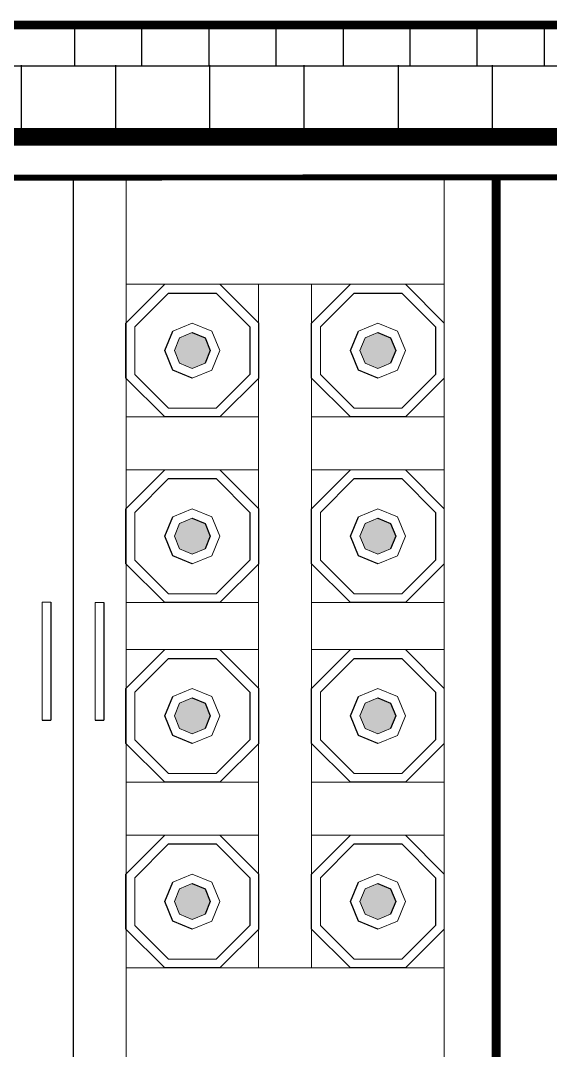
# Model space of a CAD drawing. Header units: inches. Extents: x 279 to 11006, y 233 to 7807.
# Drawn here: x 2845.6 to 2890.6, y 443.9 to 531.2 of the extents above; entities that cross this region are included whole.
import ezdxf

# ---------------------------------------------------------------- set-up
doc = ezdxf.new("R2010")
doc.units = ezdxf.units.IN
doc.header["$MEASUREMENT"] = 0
doc.layers.add('DOORS', color=7, linetype='Continuous', lineweight=30)
doc.layers.add('NORTH_ELEVATION', color=7, linetype='Continuous')
doc.layers.add('SOUTH_ELEVATION', color=7, linetype='Continuous')

msp = doc.modelspace()

# ---------------------------------------------------------------- hatches: boundary and pattern name
at = {"layer": 'DOORS', "linetype": 'Continuous', "lineweight": 9, "ltscale": 40}
for points in [[(2861.267, 502.168), (2861.713, 503.246), (2861.267, 504.324), (2860.189, 504.771), (2859.111, 504.324), (2858.664, 503.246), (2859.111, 502.168), (2860.189, 501.721)], [(2877.017, 502.168), (2877.463, 503.246), (2877.017, 504.324), (2875.939, 504.771), (2874.861, 504.324), (2874.414, 503.246), (2874.861, 502.168), (2875.939, 501.721)], [(2861.267, 486.418), (2861.713, 487.496), (2861.267, 488.574), (2860.189, 489.021), (2859.111, 488.574), (2858.664, 487.496), (2859.111, 486.418), (2860.189, 485.971)], [(2877.017, 486.418), (2877.463, 487.496), (2877.017, 488.574), (2875.939, 489.021), (2874.861, 488.574), (2874.414, 487.496), (2874.861, 486.418), (2875.939, 485.971)], [(2861.267, 471.168), (2861.713, 472.246), (2861.267, 473.324), (2860.189, 473.771), (2859.111, 473.324), (2858.664, 472.246), (2859.111, 471.168), (2860.189, 470.721)], [(2877.017, 471.168), (2877.463, 472.246), (2877.017, 473.324), (2875.939, 473.771), (2874.861, 473.324), (2874.414, 472.246), (2874.861, 471.168), (2875.939, 470.721)], [(2861.267, 455.418), (2861.713, 456.496), (2861.267, 457.574), (2860.189, 458.021), (2859.111, 457.574), (2858.664, 456.496), (2859.111, 455.418), (2860.189, 454.971)], [(2877.017, 455.418), (2877.463, 456.496), (2877.017, 457.574), (2875.939, 458.021), (2874.861, 457.574), (2874.414, 456.496), (2874.861, 455.418), (2875.939, 454.971)]]:
    msp.add_hatch(color=12, dxfattribs=at).paths.add_polyline_path(points)

# ---------------------------------------------------------------- linework, layer by layer
for p, q in [((2814.064, 517.871, 0.954), (2850.064, 517.871, 0.954)), ((2886.064, 517.871, 0.954), (2850.064, 517.871, 0.954)), ((2886.064, 437.871, 0.954), (2886.064, 517.871, 0.954))]:
    msp.add_line(p, q, dxfattribs=at)
at = {"layer": 'DOORS', "linetype": 'Continuous', "lineweight": 30, "ltscale": 40}
msp.add_line((2850.064, 517.871, 0.954), (2850.064, 437.871, 0.954), dxfattribs=at)
msp.add_line((2850.064, 517.871, 0.954), (2850.064, 437.871, 0.954), dxfattribs=at)
at = {"layer": 'DOORS', "color": 250, "linetype": 'Continuous', "lineweight": 9, "ltscale": 40}
for p, q in [((2854.564, 517.871, 0.954), (2854.564, 437.871, 0.954)), ((2881.564, 437.871, 0.954), (2881.564, 517.871, 0.954)), ((2881.564, 508.871, 0.954), (2854.564, 508.871, 0.954)), ((2865.814, 508.871, 0.954), (2865.814, 450.871, 0.954)), ((2870.314, 508.871, 0.954), (2870.314, 450.871, 0.954)), ((2865.814, 497.621, 0.954), (2854.564, 497.621, 0.954)), ((2865.814, 497.621, 0.954), (2854.564, 497.621, 0.954)), ((2881.564, 497.621, 0.954), (2870.314, 497.621, 0.954)), ((2865.814, 493.121, 0.954), (2854.564, 493.121, 0.954)), ((2881.564, 493.121, 0.954), (2870.314, 493.121, 0.954)), ((2865.814, 481.871, 0.954), (2854.564, 481.871, 0.954)), ((2865.814, 481.871, 0.954), (2854.564, 481.871, 0.954)), ((2881.564, 481.871, 0.954), (2870.314, 481.871, 0.954)), ((2881.564, 481.871, 0.954), (2870.314, 481.871, 0.954)), ((2865.814, 477.871, 0.954), (2854.564, 477.871, 0.954)), ((2881.564, 477.871, 0.954), (2870.314, 477.871, 0.954)), ((2865.814, 466.621, 0.954), (2854.564, 466.621, 0.954)), ((2865.814, 466.621, 0.954), (2854.564, 466.621, 0.954)), ((2881.564, 466.621, 0.954), (2870.314, 466.621, 0.954)), ((2881.564, 466.621, 0.954), (2870.314, 466.621, 0.954)), ((2865.814, 462.121, 0.954), (2854.564, 462.121, 0.954)), ((2881.564, 462.121, 0.954), (2870.314, 462.121, 0.954)), ((2854.564, 450.871, 0.954), (2881.564, 450.871, 0.954)), ((2865.814, 450.871, 0.954), (2854.564, 450.871, 0.954)), ((2881.564, 450.871, 0.954), (2870.314, 450.871, 0.954))]:
    msp.add_line(p, q, dxfattribs=at)
at = {"layer": 'DOORS', "color": 0, "linetype": 'Continuous', "lineweight": 9, "ltscale": 40}
for p, q in [((2854.554, 505.58, 0.954), (2857.855, 508.88, 0.954)), ((2854.554, 505.58, 0.954), (2857.855, 508.88, 0.954)), ((2857.855, 508.88, 0.954), (2862.523, 508.88, 0.954)), ((2857.855, 508.88, 0.954), (2862.523, 508.88, 0.954)), ((2862.523, 508.88, 0.954), (2865.823, 505.58, 0.954)), ((2862.523, 508.88, 0.954), (2865.823, 505.58, 0.954)), ((2870.304, 505.58, 0.954), (2873.605, 508.88, 0.954)), ((2873.605, 508.88, 0.954), (2878.273, 508.88, 0.954)), ((2878.273, 508.88, 0.954), (2881.573, 505.58, 0.954)), ((2855.304, 505.269, 0.954), (2858.166, 508.13, 0.954)), ((2855.304, 505.269, 0.954), (2858.166, 508.13, 0.954)), ((2858.166, 508.13, 0.954), (2862.212, 508.13, 0.954)), ((2862.212, 508.13, 0.954), (2865.073, 505.269, 0.954)), ((2871.054, 505.269, 0.954), (2873.916, 508.13, 0.954)), ((2854.554, 500.912, 0.954), (2854.554, 505.58, 0.954)), ((2855.304, 501.223, 0.954), (2855.304, 505.269, 0.954)), ((2855.304, 501.223, 0.954), (2855.304, 505.269, 0.954)), ((2858.537, 504.898, 0.954), (2860.189, 505.582, 0.954)), ((2858.537, 504.898, 0.954), (2860.189, 505.582, 0.954)), ((2858.537, 504.898, 0.954), (2860.189, 505.582, 0.954)), ((2860.189, 505.582, 0.954), (2861.841, 504.898, 0.954)), ((2860.189, 505.582, 0.954), (2861.841, 504.898, 0.954)), ((2860.189, 505.582, 0.954), (2861.841, 504.898, 0.954)), ((2865.073, 505.269, 0.954), (2865.073, 501.223, 0.954)), ((2865.823, 505.58, 0.954), (2865.823, 500.912, 0.954)), ((2865.823, 505.58, 0.954), (2865.823, 500.912, 0.954)), ((2871.054, 501.223, 0.954), (2871.054, 505.269, 0.954)), ((2874.287, 504.898, 0.954), (2875.939, 505.582, 0.954)), ((2875.939, 505.582, 0.954), (2877.591, 504.898, 0.954)), ((2881.573, 505.58, 0.954), (2881.573, 500.912, 0.954)), ((2857.852, 503.246, 0.954), (2858.537, 504.898, 0.954)), ((2858.664, 503.246, 0.954), (2859.111, 504.324, 0.954)), ((2858.664, 503.246, 0.954), (2859.111, 504.324, 0.954)), ((2858.664, 503.246, 0.954), (2859.111, 504.324, 0.954)), ((2859.111, 504.324, 0.954), (2860.189, 504.771, 0.954)), ((2859.111, 504.324, 0.954), (2860.189, 504.771, 0.954)), ((2859.111, 504.324, 0.954), (2860.189, 504.771, 0.954)), ((2860.189, 504.771, 0.954), (2861.267, 504.324, 0.954)), ((2861.267, 504.324, 0.954), (2861.713, 503.246, 0.954)), ((2861.841, 504.898, 0.954), (2862.525, 503.246, 0.954)), ((2861.841, 504.898, 0.954), (2862.525, 503.246, 0.954)), ((2861.841, 504.898, 0.954), (2862.525, 503.246, 0.954)), ((2874.414, 503.246, 0.954), (2874.861, 504.324, 0.954)), ((2874.861, 504.324, 0.954), (2875.939, 504.771, 0.954)), ((2877.591, 504.898, 0.954), (2878.275, 503.246, 0.954)), ((2858.537, 501.594, 0.954), (2857.852, 503.246, 0.954)), ((2859.111, 502.168, 0.954), (2858.664, 503.246, 0.954)), ((2859.111, 502.168, 0.954), (2858.664, 503.246, 0.954)), ((2859.111, 502.168, 0.954), (2858.664, 503.246, 0.954)), ((2861.713, 503.246, 0.954), (2861.267, 502.168, 0.954)), ((2862.525, 503.246, 0.954), (2861.841, 501.594, 0.954)), ((2862.525, 503.246, 0.954), (2861.841, 501.594, 0.954)), ((2862.525, 503.246, 0.954), (2861.841, 501.594, 0.954)), ((2874.861, 502.168, 0.954), (2874.414, 503.246, 0.954)), ((2878.275, 503.246, 0.954), (2877.591, 501.594, 0.954)), ((2860.189, 500.91, 0.954), (2858.537, 501.594, 0.954)), ((2860.189, 501.721, 0.954), (2859.111, 502.168, 0.954)), ((2860.189, 501.721, 0.954), (2859.111, 502.168, 0.954)), ((2860.189, 501.721, 0.954), (2859.111, 502.168, 0.954)), ((2861.267, 502.168, 0.954), (2860.189, 501.721, 0.954)), ((2861.267, 502.168, 0.954), (2860.189, 501.721, 0.954)), ((2861.267, 502.168, 0.954), (2860.189, 501.721, 0.954)), ((2861.841, 501.594, 0.954), (2860.189, 500.91, 0.954)), ((2861.841, 501.594, 0.954), (2860.189, 500.91, 0.954)), ((2861.841, 501.594, 0.954), (2860.189, 500.91, 0.954)), ((2875.939, 501.721, 0.954), (2874.861, 502.168, 0.954)), ((2877.017, 502.168, 0.954), (2875.939, 501.721, 0.954)), ((2877.591, 501.594, 0.954), (2875.939, 500.91, 0.954)), ((2857.855, 497.612, 0.954), (2854.554, 500.912, 0.954)), ((2858.166, 498.362, 0.954), (2855.304, 501.223, 0.954)), ((2858.166, 498.362, 0.954), (2855.304, 501.223, 0.954)), ((2865.073, 501.223, 0.954), (2862.212, 498.362, 0.954)), ((2865.073, 501.223, 0.954), (2862.212, 498.362, 0.954)), ((2865.823, 500.912, 0.954), (2862.523, 497.612, 0.954)), ((2865.823, 500.912, 0.954), (2862.523, 497.612, 0.954)), ((2873.916, 498.362, 0.954), (2871.054, 501.223, 0.954)), ((2880.823, 501.223, 0.954), (2877.962, 498.362, 0.954)), ((2881.573, 500.912, 0.954), (2878.273, 497.612, 0.954)), ((2862.212, 498.362, 0.954), (2858.166, 498.362, 0.954)), ((2862.212, 498.362, 0.954), (2858.166, 498.362, 0.954)), ((2877.962, 498.362, 0.954), (2873.916, 498.362, 0.954)), ((2862.523, 497.612, 0.954), (2857.855, 497.612, 0.954)), ((2854.554, 489.83, 0.954), (2857.855, 493.13, 0.954)), ((2854.554, 489.83, 0.954), (2857.855, 493.13, 0.954)), ((2857.855, 493.13, 0.954), (2862.523, 493.13, 0.954)), ((2857.855, 493.13, 0.954), (2862.523, 493.13, 0.954)), ((2862.523, 493.13, 0.954), (2865.823, 489.83, 0.954)), ((2862.523, 493.13, 0.954), (2865.823, 489.83, 0.954)), ((2870.304, 489.83, 0.954), (2873.605, 493.13, 0.954)), ((2870.304, 489.83, 0.954), (2873.605, 493.13, 0.954)), ((2873.605, 493.13, 0.954), (2878.273, 493.13, 0.954)), ((2873.605, 493.13, 0.954), (2878.273, 493.13, 0.954)), ((2878.273, 493.13, 0.954), (2881.573, 489.83, 0.954)), ((2878.273, 493.13, 0.954), (2881.573, 489.83, 0.954)), ((2855.304, 489.519, 0.954), (2858.166, 492.38, 0.954)), ((2855.304, 489.519, 0.954), (2858.166, 492.38, 0.954)), ((2858.166, 492.38, 0.954), (2862.212, 492.38, 0.954)), ((2862.212, 492.38, 0.954), (2865.073, 489.519, 0.954)), ((2871.054, 489.519, 0.954), (2873.916, 492.38, 0.954)), ((2871.054, 489.519, 0.954), (2873.916, 492.38, 0.954)), ((2873.916, 492.38, 0.954), (2877.962, 492.38, 0.954)), ((2877.962, 492.38, 0.954), (2880.823, 489.519, 0.954)), ((2854.554, 485.162, 0.954), (2854.554, 489.83, 0.954)), ((2855.304, 485.473, 0.954), (2855.304, 489.519, 0.954)), ((2855.304, 485.473, 0.954), (2855.304, 489.519, 0.954)), ((2858.537, 489.148, 0.954), (2860.189, 489.832, 0.954)), ((2858.537, 489.148, 0.954), (2860.189, 489.832, 0.954)), ((2858.537, 489.148, 0.954), (2860.189, 489.832, 0.954)), ((2860.189, 489.832, 0.954), (2861.841, 489.148, 0.954)), ((2860.189, 489.832, 0.954), (2861.841, 489.148, 0.954)), ((2860.189, 489.832, 0.954), (2861.841, 489.148, 0.954)), ((2865.073, 489.519, 0.954), (2865.073, 485.473, 0.954)), ((2865.823, 489.83, 0.954), (2865.823, 485.162, 0.954)), ((2865.823, 489.83, 0.954), (2865.823, 485.162, 0.954)), ((2870.304, 485.162, 0.954), (2870.304, 489.83, 0.954)), ((2871.054, 485.473, 0.954), (2871.054, 489.519, 0.954)), ((2871.054, 485.473, 0.954), (2871.054, 489.519, 0.954)), ((2874.287, 489.148, 0.954), (2875.939, 489.832, 0.954)), ((2874.287, 489.148, 0.954), (2875.939, 489.832, 0.954)), ((2874.287, 489.148, 0.954), (2875.939, 489.832, 0.954)), ((2875.939, 489.832, 0.954), (2877.591, 489.148, 0.954)), ((2875.939, 489.832, 0.954), (2877.591, 489.148, 0.954)), ((2875.939, 489.832, 0.954), (2877.591, 489.148, 0.954)), ((2880.823, 489.519, 0.954), (2880.823, 485.473, 0.954)), ((2881.573, 489.83, 0.954), (2881.573, 485.162, 0.954)), ((2881.573, 489.83, 0.954), (2881.573, 485.162, 0.954)), ((2857.852, 487.496, 0.954), (2858.537, 489.148, 0.954)), ((2858.664, 487.496, 0.954), (2859.111, 488.574, 0.954)), ((2858.664, 487.496, 0.954), (2859.111, 488.574, 0.954)), ((2858.664, 487.496, 0.954), (2859.111, 488.574, 0.954)), ((2859.111, 488.574, 0.954), (2860.189, 489.021, 0.954)), ((2859.111, 488.574, 0.954), (2860.189, 489.021, 0.954)), ((2859.111, 488.574, 0.954), (2860.189, 489.021, 0.954)), ((2860.189, 489.021, 0.954), (2861.267, 488.574, 0.954)), ((2861.267, 488.574, 0.954), (2861.713, 487.496, 0.954)), ((2861.841, 489.148, 0.954), (2862.525, 487.496, 0.954)), ((2861.841, 489.148, 0.954), (2862.525, 487.496, 0.954)), ((2861.841, 489.148, 0.954), (2862.525, 487.496, 0.954)), ((2873.602, 487.496, 0.954), (2874.287, 489.148, 0.954)), ((2874.414, 487.496, 0.954), (2874.861, 488.574, 0.954)), ((2874.414, 487.496, 0.954), (2874.861, 488.574, 0.954)), ((2874.414, 487.496, 0.954), (2874.861, 488.574, 0.954)), ((2874.861, 488.574, 0.954), (2875.939, 489.021, 0.954)), ((2874.861, 488.574, 0.954), (2875.939, 489.021, 0.954)), ((2874.861, 488.574, 0.954), (2875.939, 489.021, 0.954)), ((2875.939, 489.021, 0.954), (2877.017, 488.574, 0.954)), ((2877.017, 488.574, 0.954), (2877.463, 487.496, 0.954)), ((2877.591, 489.148, 0.954), (2878.275, 487.496, 0.954)), ((2877.591, 489.148, 0.954), (2878.275, 487.496, 0.954)), ((2877.591, 489.148, 0.954), (2878.275, 487.496, 0.954)), ((2858.537, 485.844, 0.954), (2857.852, 487.496, 0.954)), ((2859.111, 486.418, 0.954), (2858.664, 487.496, 0.954)), ((2859.111, 486.418, 0.954), (2858.664, 487.496, 0.954)), ((2859.111, 486.418, 0.954), (2858.664, 487.496, 0.954)), ((2861.713, 487.496, 0.954), (2861.267, 486.418, 0.954)), ((2862.525, 487.496, 0.954), (2861.841, 485.844, 0.954)), ((2862.525, 487.496, 0.954), (2861.841, 485.844, 0.954)), ((2862.525, 487.496, 0.954), (2861.841, 485.844, 0.954)), ((2874.287, 485.844, 0.954), (2873.602, 487.496, 0.954)), ((2874.861, 486.418, 0.954), (2874.414, 487.496, 0.954)), ((2874.861, 486.418, 0.954), (2874.414, 487.496, 0.954)), ((2874.861, 486.418, 0.954), (2874.414, 487.496, 0.954)), ((2877.463, 487.496, 0.954), (2877.017, 486.418, 0.954)), ((2878.275, 487.496, 0.954), (2877.591, 485.844, 0.954)), ((2878.275, 487.496, 0.954), (2877.591, 485.844, 0.954)), ((2878.275, 487.496, 0.954), (2877.591, 485.844, 0.954)), ((2860.189, 485.16, 0.954), (2858.537, 485.844, 0.954)), ((2860.189, 485.971, 0.954), (2859.111, 486.418, 0.954)), ((2860.189, 485.971, 0.954), (2859.111, 486.418, 0.954)), ((2860.189, 485.971, 0.954), (2859.111, 486.418, 0.954)), ((2861.267, 486.418, 0.954), (2860.189, 485.971, 0.954)), ((2861.267, 486.418, 0.954), (2860.189, 485.971, 0.954)), ((2861.267, 486.418, 0.954), (2860.189, 485.971, 0.954)), ((2861.841, 485.844, 0.954), (2860.189, 485.16, 0.954)), ((2861.841, 485.844, 0.954), (2860.189, 485.16, 0.954)), ((2861.841, 485.844, 0.954), (2860.189, 485.16, 0.954)), ((2875.939, 485.16, 0.954), (2874.287, 485.844, 0.954)), ((2875.939, 485.971, 0.954), (2874.861, 486.418, 0.954)), ((2875.939, 485.971, 0.954), (2874.861, 486.418, 0.954)), ((2875.939, 485.971, 0.954), (2874.861, 486.418, 0.954)), ((2877.017, 486.418, 0.954), (2875.939, 485.971, 0.954)), ((2877.017, 486.418, 0.954), (2875.939, 485.971, 0.954)), ((2877.017, 486.418, 0.954), (2875.939, 485.971, 0.954)), ((2877.591, 485.844, 0.954), (2875.939, 485.16, 0.954)), ((2877.591, 485.844, 0.954), (2875.939, 485.16, 0.954)), ((2877.591, 485.844, 0.954), (2875.939, 485.16, 0.954)), ((2857.855, 481.862, 0.954), (2854.554, 485.162, 0.954)), ((2858.166, 482.612, 0.954), (2855.304, 485.473, 0.954)), ((2858.166, 482.612, 0.954), (2855.304, 485.473, 0.954)), ((2865.073, 485.473, 0.954), (2862.212, 482.612, 0.954)), ((2865.073, 485.473, 0.954), (2862.212, 482.612, 0.954)), ((2865.823, 485.162, 0.954), (2862.523, 481.862, 0.954)), ((2865.823, 485.162, 0.954), (2862.523, 481.862, 0.954)), ((2873.605, 481.862, 0.954), (2870.304, 485.162, 0.954)), ((2873.916, 482.612, 0.954), (2871.054, 485.473, 0.954)), ((2873.916, 482.612, 0.954), (2871.054, 485.473, 0.954)), ((2880.823, 485.473, 0.954), (2877.962, 482.612, 0.954)), ((2880.823, 485.473, 0.954), (2877.962, 482.612, 0.954)), ((2881.573, 485.162, 0.954), (2878.273, 481.862, 0.954)), ((2881.573, 485.162, 0.954), (2878.273, 481.862, 0.954)), ((2862.212, 482.612, 0.954), (2858.166, 482.612, 0.954)), ((2862.212, 482.612, 0.954), (2858.166, 482.612, 0.954)), ((2877.962, 482.612, 0.954), (2873.916, 482.612, 0.954)), ((2877.962, 482.612, 0.954), (2873.916, 482.612, 0.954)), ((2862.523, 481.862, 0.954), (2857.855, 481.862, 0.954)), ((2878.273, 481.862, 0.954), (2873.605, 481.862, 0.954)), ((2854.554, 474.58, 0.954), (2857.855, 477.88, 0.954)), ((2854.554, 474.58, 0.954), (2857.855, 477.88, 0.954)), ((2855.304, 474.269, 0.954), (2858.166, 477.13, 0.954)), ((2855.304, 474.269, 0.954), (2858.166, 477.13, 0.954)), ((2857.855, 477.88, 0.954), (2862.523, 477.88, 0.954)), ((2857.855, 477.88, 0.954), (2862.523, 477.88, 0.954)), ((2858.166, 477.13, 0.954), (2862.212, 477.13, 0.954)), ((2862.212, 477.13, 0.954), (2865.073, 474.269, 0.954)), ((2862.523, 477.88, 0.954), (2865.823, 474.58, 0.954)), ((2862.523, 477.88, 0.954), (2865.823, 474.58, 0.954)), ((2870.304, 474.58, 0.954), (2873.605, 477.88, 0.954)), ((2870.304, 474.58, 0.954), (2873.605, 477.88, 0.954)), ((2871.054, 474.269, 0.954), (2873.916, 477.13, 0.954)), ((2871.054, 474.269, 0.954), (2873.916, 477.13, 0.954)), ((2873.605, 477.88, 0.954), (2878.273, 477.88, 0.954)), ((2873.605, 477.88, 0.954), (2878.273, 477.88, 0.954)), ((2873.916, 477.13, 0.954), (2877.962, 477.13, 0.954)), ((2877.962, 477.13, 0.954), (2880.823, 474.269, 0.954)), ((2878.273, 477.88, 0.954), (2881.573, 474.58, 0.954)), ((2878.273, 477.88, 0.954), (2881.573, 474.58, 0.954)), ((2854.554, 469.912, 0.954), (2854.554, 474.58, 0.954)), ((2858.537, 473.898, 0.954), (2860.189, 474.582, 0.954)), ((2858.537, 473.898, 0.954), (2860.189, 474.582, 0.954)), ((2858.537, 473.898, 0.954), (2860.189, 474.582, 0.954)), ((2860.189, 474.582, 0.954), (2861.841, 473.898, 0.954)), ((2860.189, 474.582, 0.954), (2861.841, 473.898, 0.954)), ((2860.189, 474.582, 0.954), (2861.841, 473.898, 0.954)), ((2865.823, 474.58, 0.954), (2865.823, 469.912, 0.954)), ((2865.823, 474.58, 0.954), (2865.823, 469.912, 0.954)), ((2870.304, 469.912, 0.954), (2870.304, 474.58, 0.954)), ((2874.287, 473.898, 0.954), (2875.939, 474.582, 0.954)), ((2874.287, 473.898, 0.954), (2875.939, 474.582, 0.954)), ((2874.287, 473.898, 0.954), (2875.939, 474.582, 0.954)), ((2875.939, 474.582, 0.954), (2877.591, 473.898, 0.954)), ((2875.939, 474.582, 0.954), (2877.591, 473.898, 0.954)), ((2875.939, 474.582, 0.954), (2877.591, 473.898, 0.954)), ((2881.573, 474.58, 0.954), (2881.573, 469.912, 0.954)), ((2881.573, 474.58, 0.954), (2881.573, 469.912, 0.954)), ((2855.304, 470.223, 0.954), (2855.304, 474.269, 0.954)), ((2855.304, 470.223, 0.954), (2855.304, 474.269, 0.954)), ((2857.852, 472.246, 0.954), (2858.537, 473.898, 0.954)), ((2859.111, 473.324, 0.954), (2860.189, 473.771, 0.954)), ((2859.111, 473.324, 0.954), (2860.189, 473.771, 0.954)), ((2859.111, 473.324, 0.954), (2860.189, 473.771, 0.954)), ((2860.189, 473.771, 0.954), (2861.267, 473.324, 0.954)), ((2861.841, 473.898, 0.954), (2862.525, 472.246, 0.954)), ((2861.841, 473.898, 0.954), (2862.525, 472.246, 0.954)), ((2861.841, 473.898, 0.954), (2862.525, 472.246, 0.954)), ((2865.073, 474.269, 0.954), (2865.073, 470.223, 0.954)), ((2871.054, 470.223, 0.954), (2871.054, 474.269, 0.954)), ((2871.054, 470.223, 0.954), (2871.054, 474.269, 0.954)), ((2873.602, 472.246, 0.954), (2874.287, 473.898, 0.954)), ((2874.861, 473.324, 0.954), (2875.939, 473.771, 0.954)), ((2874.861, 473.324, 0.954), (2875.939, 473.771, 0.954)), ((2874.861, 473.324, 0.954), (2875.939, 473.771, 0.954)), ((2875.939, 473.771, 0.954), (2877.017, 473.324, 0.954)), ((2877.591, 473.898, 0.954), (2878.275, 472.246, 0.954)), ((2877.591, 473.898, 0.954), (2878.275, 472.246, 0.954)), ((2877.591, 473.898, 0.954), (2878.275, 472.246, 0.954)), ((2880.823, 474.269, 0.954), (2880.823, 470.223, 0.954)), ((2858.664, 472.246, 0.954), (2859.111, 473.324, 0.954)), ((2858.664, 472.246, 0.954), (2859.111, 473.324, 0.954)), ((2858.664, 472.246, 0.954), (2859.111, 473.324, 0.954)), ((2861.267, 473.324, 0.954), (2861.713, 472.246, 0.954)), ((2874.414, 472.246, 0.954), (2874.861, 473.324, 0.954)), ((2874.414, 472.246, 0.954), (2874.861, 473.324, 0.954)), ((2874.414, 472.246, 0.954), (2874.861, 473.324, 0.954)), ((2877.017, 473.324, 0.954), (2877.463, 472.246, 0.954)), ((2858.537, 470.594, 0.954), (2857.852, 472.246, 0.954)), ((2859.111, 471.168, 0.954), (2858.664, 472.246, 0.954)), ((2859.111, 471.168, 0.954), (2858.664, 472.246, 0.954)), ((2859.111, 471.168, 0.954), (2858.664, 472.246, 0.954)), ((2861.713, 472.246, 0.954), (2861.267, 471.168, 0.954)), ((2862.525, 472.246, 0.954), (2861.841, 470.594, 0.954)), ((2862.525, 472.246, 0.954), (2861.841, 470.594, 0.954)), ((2862.525, 472.246, 0.954), (2861.841, 470.594, 0.954)), ((2874.287, 470.594, 0.954), (2873.602, 472.246, 0.954)), ((2874.861, 471.168, 0.954), (2874.414, 472.246, 0.954)), ((2874.861, 471.168, 0.954), (2874.414, 472.246, 0.954)), ((2874.861, 471.168, 0.954), (2874.414, 472.246, 0.954)), ((2877.463, 472.246, 0.954), (2877.017, 471.168, 0.954)), ((2878.275, 472.246, 0.954), (2877.591, 470.594, 0.954)), ((2878.275, 472.246, 0.954), (2877.591, 470.594, 0.954)), ((2878.275, 472.246, 0.954), (2877.591, 470.594, 0.954)), ((2860.189, 470.721, 0.954), (2859.111, 471.168, 0.954)), ((2860.189, 470.721, 0.954), (2859.111, 471.168, 0.954)), ((2860.189, 470.721, 0.954), (2859.111, 471.168, 0.954)), ((2861.267, 471.168, 0.954), (2860.189, 470.721, 0.954)), ((2861.267, 471.168, 0.954), (2860.189, 470.721, 0.954)), ((2861.267, 471.168, 0.954), (2860.189, 470.721, 0.954)), ((2875.939, 470.721, 0.954), (2874.861, 471.168, 0.954)), ((2875.939, 470.721, 0.954), (2874.861, 471.168, 0.954)), ((2875.939, 470.721, 0.954), (2874.861, 471.168, 0.954)), ((2877.017, 471.168, 0.954), (2875.939, 470.721, 0.954)), ((2877.017, 471.168, 0.954), (2875.939, 470.721, 0.954)), ((2877.017, 471.168, 0.954), (2875.939, 470.721, 0.954)), ((2858.166, 467.362, 0.954), (2855.304, 470.223, 0.954)), ((2858.166, 467.362, 0.954), (2855.304, 470.223, 0.954)), ((2860.189, 469.91, 0.954), (2858.537, 470.594, 0.954)), ((2861.841, 470.594, 0.954), (2860.189, 469.91, 0.954)), ((2861.841, 470.594, 0.954), (2860.189, 469.91, 0.954)), ((2861.841, 470.594, 0.954), (2860.189, 469.91, 0.954)), ((2865.073, 470.223, 0.954), (2862.212, 467.362, 0.954)), ((2865.073, 470.223, 0.954), (2862.212, 467.362, 0.954)), ((2873.916, 467.362, 0.954), (2871.054, 470.223, 0.954)), ((2873.916, 467.362, 0.954), (2871.054, 470.223, 0.954)), ((2875.939, 469.91, 0.954), (2874.287, 470.594, 0.954)), ((2877.591, 470.594, 0.954), (2875.939, 469.91, 0.954)), ((2877.591, 470.594, 0.954), (2875.939, 469.91, 0.954)), ((2877.591, 470.594, 0.954), (2875.939, 469.91, 0.954)), ((2880.823, 470.223, 0.954), (2877.962, 467.362, 0.954)), ((2880.823, 470.223, 0.954), (2877.962, 467.362, 0.954)), ((2857.855, 466.612, 0.954), (2854.554, 469.912, 0.954)), ((2865.823, 469.912, 0.954), (2862.523, 466.612, 0.954)), ((2865.823, 469.912, 0.954), (2862.523, 466.612, 0.954)), ((2873.605, 466.612, 0.954), (2870.304, 469.912, 0.954)), ((2881.573, 469.912, 0.954), (2878.273, 466.612, 0.954)), ((2881.573, 469.912, 0.954), (2878.273, 466.612, 0.954)), ((2862.212, 467.362, 0.954), (2858.166, 467.362, 0.954)), ((2862.212, 467.362, 0.954), (2858.166, 467.362, 0.954)), ((2877.962, 467.362, 0.954), (2873.916, 467.362, 0.954)), ((2877.962, 467.362, 0.954), (2873.916, 467.362, 0.954)), ((2862.523, 466.612, 0.954), (2857.855, 466.612, 0.954)), ((2878.273, 466.612, 0.954), (2873.605, 466.612, 0.954)), ((2854.554, 458.83, 0.954), (2857.855, 462.13, 0.954)), ((2854.554, 458.83, 0.954), (2857.855, 462.13, 0.954)), ((2855.304, 458.519, 0.954), (2858.166, 461.38, 0.954)), ((2855.304, 458.519, 0.954), (2858.166, 461.38, 0.954)), ((2857.855, 462.13, 0.954), (2862.523, 462.13, 0.954)), ((2857.855, 462.13, 0.954), (2862.523, 462.13, 0.954)), ((2858.166, 461.38, 0.954), (2862.212, 461.38, 0.954)), ((2862.212, 461.38, 0.954), (2865.073, 458.519, 0.954)), ((2862.523, 462.13, 0.954), (2865.823, 458.83, 0.954)), ((2862.523, 462.13, 0.954), (2865.823, 458.83, 0.954)), ((2870.304, 458.83, 0.954), (2873.605, 462.13, 0.954)), ((2870.304, 458.83, 0.954), (2873.605, 462.13, 0.954)), ((2871.054, 458.519, 0.954), (2873.916, 461.38, 0.954)), ((2871.054, 458.519, 0.954), (2873.916, 461.38, 0.954)), ((2873.605, 462.13, 0.954), (2878.273, 462.13, 0.954)), ((2873.605, 462.13, 0.954), (2878.273, 462.13, 0.954)), ((2873.916, 461.38, 0.954), (2877.962, 461.38, 0.954)), ((2877.962, 461.38, 0.954), (2880.823, 458.519, 0.954)), ((2878.273, 462.13, 0.954), (2881.573, 458.83, 0.954)), ((2878.273, 462.13, 0.954), (2881.573, 458.83, 0.954)), ((2854.554, 454.162, 0.954), (2854.554, 458.83, 0.954)), ((2858.537, 458.148, 0.954), (2860.189, 458.832, 0.954)), ((2858.537, 458.148, 0.954), (2860.189, 458.832, 0.954)), ((2858.537, 458.148, 0.954), (2860.189, 458.832, 0.954)), ((2860.189, 458.832, 0.954), (2861.841, 458.148, 0.954)), ((2860.189, 458.832, 0.954), (2861.841, 458.148, 0.954)), ((2860.189, 458.832, 0.954), (2861.841, 458.148, 0.954)), ((2865.823, 458.83, 0.954), (2865.823, 454.162, 0.954)), ((2865.823, 458.83, 0.954), (2865.823, 454.162, 0.954)), ((2870.304, 454.162, 0.954), (2870.304, 458.83, 0.954)), ((2874.287, 458.148, 0.954), (2875.939, 458.832, 0.954)), ((2874.287, 458.148, 0.954), (2875.939, 458.832, 0.954)), ((2874.287, 458.148, 0.954), (2875.939, 458.832, 0.954)), ((2875.939, 458.832, 0.954), (2877.591, 458.148, 0.954)), ((2875.939, 458.832, 0.954), (2877.591, 458.148, 0.954)), ((2875.939, 458.832, 0.954), (2877.591, 458.148, 0.954)), ((2881.573, 458.83, 0.954), (2881.573, 454.162, 0.954)), ((2881.573, 458.83, 0.954), (2881.573, 454.162, 0.954)), ((2855.304, 454.473, 0.954), (2855.304, 458.519, 0.954)), ((2855.304, 454.473, 0.954), (2855.304, 458.519, 0.954)), ((2857.852, 456.496, 0.954), (2858.537, 458.148, 0.954)), ((2859.111, 457.574, 0.954), (2860.189, 458.021, 0.954)), ((2859.111, 457.574, 0.954), (2860.189, 458.021, 0.954)), ((2859.111, 457.574, 0.954), (2860.189, 458.021, 0.954)), ((2860.189, 458.021, 0.954), (2861.267, 457.574, 0.954)), ((2861.841, 458.148, 0.954), (2862.525, 456.496, 0.954)), ((2861.841, 458.148, 0.954), (2862.525, 456.496, 0.954)), ((2861.841, 458.148, 0.954), (2862.525, 456.496, 0.954)), ((2865.073, 458.519, 0.954), (2865.073, 454.473, 0.954)), ((2871.054, 454.473, 0.954), (2871.054, 458.519, 0.954)), ((2871.054, 454.473, 0.954), (2871.054, 458.519, 0.954)), ((2873.602, 456.496, 0.954), (2874.287, 458.148, 0.954)), ((2874.861, 457.574, 0.954), (2875.939, 458.021, 0.954)), ((2874.861, 457.574, 0.954), (2875.939, 458.021, 0.954)), ((2874.861, 457.574, 0.954), (2875.939, 458.021, 0.954)), ((2875.939, 458.021, 0.954), (2877.017, 457.574, 0.954)), ((2877.591, 458.148, 0.954), (2878.275, 456.496, 0.954)), ((2877.591, 458.148, 0.954), (2878.275, 456.496, 0.954)), ((2877.591, 458.148, 0.954), (2878.275, 456.496, 0.954)), ((2880.823, 458.519, 0.954), (2880.823, 454.473, 0.954)), ((2858.664, 456.496, 0.954), (2859.111, 457.574, 0.954)), ((2858.664, 456.496, 0.954), (2859.111, 457.574, 0.954)), ((2858.664, 456.496, 0.954), (2859.111, 457.574, 0.954)), ((2861.267, 457.574, 0.954), (2861.713, 456.496, 0.954)), ((2874.414, 456.496, 0.954), (2874.861, 457.574, 0.954)), ((2874.414, 456.496, 0.954), (2874.861, 457.574, 0.954)), ((2874.414, 456.496, 0.954), (2874.861, 457.574, 0.954)), ((2877.017, 457.574, 0.954), (2877.463, 456.496, 0.954)), ((2858.537, 454.844, 0.954), (2857.852, 456.496, 0.954)), ((2859.111, 455.418, 0.954), (2858.664, 456.496, 0.954)), ((2859.111, 455.418, 0.954), (2858.664, 456.496, 0.954)), ((2859.111, 455.418, 0.954), (2858.664, 456.496, 0.954)), ((2861.713, 456.496, 0.954), (2861.267, 455.418, 0.954)), ((2862.525, 456.496, 0.954), (2861.841, 454.844, 0.954)), ((2862.525, 456.496, 0.954), (2861.841, 454.844, 0.954)), ((2862.525, 456.496, 0.954), (2861.841, 454.844, 0.954)), ((2874.287, 454.844, 0.954), (2873.602, 456.496, 0.954)), ((2874.861, 455.418, 0.954), (2874.414, 456.496, 0.954)), ((2874.861, 455.418, 0.954), (2874.414, 456.496, 0.954)), ((2874.861, 455.418, 0.954), (2874.414, 456.496, 0.954)), ((2877.463, 456.496, 0.954), (2877.017, 455.418, 0.954)), ((2878.275, 456.496, 0.954), (2877.591, 454.844, 0.954)), ((2878.275, 456.496, 0.954), (2877.591, 454.844, 0.954)), ((2878.275, 456.496, 0.954), (2877.591, 454.844, 0.954)), ((2860.189, 454.971, 0.954), (2859.111, 455.418, 0.954)), ((2860.189, 454.971, 0.954), (2859.111, 455.418, 0.954)), ((2860.189, 454.971, 0.954), (2859.111, 455.418, 0.954)), ((2861.267, 455.418, 0.954), (2860.189, 454.971, 0.954)), ((2861.267, 455.418, 0.954), (2860.189, 454.971, 0.954)), ((2861.267, 455.418, 0.954), (2860.189, 454.971, 0.954)), ((2875.939, 454.971, 0.954), (2874.861, 455.418, 0.954)), ((2875.939, 454.971, 0.954), (2874.861, 455.418, 0.954)), ((2875.939, 454.971, 0.954), (2874.861, 455.418, 0.954)), ((2877.017, 455.418, 0.954), (2875.939, 454.971, 0.954)), ((2877.017, 455.418, 0.954), (2875.939, 454.971, 0.954)), ((2877.017, 455.418, 0.954), (2875.939, 454.971, 0.954)), ((2858.166, 451.612, 0.954), (2855.304, 454.473, 0.954)), ((2858.166, 451.612, 0.954), (2855.304, 454.473, 0.954)), ((2860.189, 454.16, 0.954), (2858.537, 454.844, 0.954)), ((2861.841, 454.844, 0.954), (2860.189, 454.16, 0.954)), ((2861.841, 454.844, 0.954), (2860.189, 454.16, 0.954)), ((2861.841, 454.844, 0.954), (2860.189, 454.16, 0.954)), ((2865.073, 454.473, 0.954), (2862.212, 451.612, 0.954)), ((2865.073, 454.473, 0.954), (2862.212, 451.612, 0.954)), ((2873.916, 451.612, 0.954), (2871.054, 454.473, 0.954)), ((2873.916, 451.612, 0.954), (2871.054, 454.473, 0.954)), ((2875.939, 454.16, 0.954), (2874.287, 454.844, 0.954)), ((2877.591, 454.844, 0.954), (2875.939, 454.16, 0.954)), ((2877.591, 454.844, 0.954), (2875.939, 454.16, 0.954)), ((2877.591, 454.844, 0.954), (2875.939, 454.16, 0.954)), ((2880.823, 454.473, 0.954), (2877.962, 451.612, 0.954)), ((2880.823, 454.473, 0.954), (2877.962, 451.612, 0.954)), ((2857.855, 450.862, 0.954), (2854.554, 454.162, 0.954)), ((2865.823, 454.162, 0.954), (2862.523, 450.862, 0.954)), ((2865.823, 454.162, 0.954), (2862.523, 450.862, 0.954)), ((2873.605, 450.862, 0.954), (2870.304, 454.162, 0.954)), ((2881.573, 454.162, 0.954), (2878.273, 450.862, 0.954)), ((2881.573, 454.162, 0.954), (2878.273, 450.862, 0.954)), ((2862.212, 451.612, 0.954), (2858.166, 451.612, 0.954)), ((2862.212, 451.612, 0.954), (2858.166, 451.612, 0.954)), ((2877.962, 451.612, 0.954), (2873.916, 451.612, 0.954)), ((2877.962, 451.612, 0.954), (2873.916, 451.612, 0.954)), ((2862.523, 450.862, 0.954), (2857.855, 450.862, 0.954)), ((2878.273, 450.862, 0.954), (2873.605, 450.862, 0.954))]:
    msp.add_line(p, q, dxfattribs=at)
at = {"layer": 'DOORS', "color": 0, "linetype": 'Continuous', "lineweight": 30, "ltscale": 40}
for p, q in [((2858.166, 508.13, 0.954), (2862.212, 508.13, 0.954)), ((2862.212, 508.13, 0.954), (2865.073, 505.269, 0.954)), ((2873.916, 508.13, 0.954), (2877.962, 508.13, 0.954)), ((2877.962, 508.13, 0.954), (2880.823, 505.269, 0.954)), ((2854.554, 500.912, 0.954), (2854.554, 505.58, 0.954)), ((2865.073, 505.269, 0.954), (2865.073, 501.223, 0.954)), ((2870.304, 500.912, 0.954), (2870.304, 505.58, 0.954)), ((2880.823, 505.269, 0.954), (2880.823, 501.223, 0.954)), ((2857.852, 503.246, 0.954), (2858.537, 504.898, 0.954)), ((2857.852, 503.246, 0.954), (2858.537, 504.898, 0.954)), ((2860.189, 504.771, 0.954), (2861.267, 504.324, 0.954)), ((2860.189, 504.771, 0.954), (2861.267, 504.324, 0.954)), ((2861.267, 504.324, 0.954), (2861.713, 503.246, 0.954)), ((2861.267, 504.324, 0.954), (2861.713, 503.246, 0.954)), ((2873.602, 503.246, 0.954), (2874.287, 504.898, 0.954)), ((2875.939, 504.771, 0.954), (2877.017, 504.324, 0.954)), ((2877.017, 504.324, 0.954), (2877.463, 503.246, 0.954)), ((2858.537, 501.594, 0.954), (2857.852, 503.246, 0.954)), ((2858.537, 501.594, 0.954), (2857.852, 503.246, 0.954)), ((2861.713, 503.246, 0.954), (2861.267, 502.168, 0.954)), ((2861.713, 503.246, 0.954), (2861.267, 502.168, 0.954)), ((2874.287, 501.594, 0.954), (2873.602, 503.246, 0.954)), ((2877.463, 503.246, 0.954), (2877.017, 502.168, 0.954)), ((2860.189, 500.91, 0.954), (2858.537, 501.594, 0.954)), ((2860.189, 500.91, 0.954), (2858.537, 501.594, 0.954)), ((2875.939, 500.91, 0.954), (2874.287, 501.594, 0.954)), ((2857.855, 497.612, 0.954), (2854.554, 500.912, 0.954)), ((2873.605, 497.612, 0.954), (2870.304, 500.912, 0.954)), ((2862.523, 497.612, 0.954), (2857.855, 497.612, 0.954)), ((2878.273, 497.612, 0.954), (2873.605, 497.612, 0.954)), ((2858.166, 492.38, 0.954), (2862.212, 492.38, 0.954)), ((2862.212, 492.38, 0.954), (2865.073, 489.519, 0.954)), ((2873.916, 492.38, 0.954), (2877.962, 492.38, 0.954)), ((2877.962, 492.38, 0.954), (2880.823, 489.519, 0.954)), ((2854.554, 485.162, 0.954), (2854.554, 489.83, 0.954)), ((2865.073, 489.519, 0.954), (2865.073, 485.473, 0.954)), ((2870.304, 485.162, 0.954), (2870.304, 489.83, 0.954)), ((2880.823, 489.519, 0.954), (2880.823, 485.473, 0.954)), ((2857.852, 487.496, 0.954), (2858.537, 489.148, 0.954)), ((2857.852, 487.496, 0.954), (2858.537, 489.148, 0.954)), ((2860.189, 489.021, 0.954), (2861.267, 488.574, 0.954)), ((2860.189, 489.021, 0.954), (2861.267, 488.574, 0.954)), ((2861.267, 488.574, 0.954), (2861.713, 487.496, 0.954)), ((2861.267, 488.574, 0.954), (2861.713, 487.496, 0.954)), ((2873.602, 487.496, 0.954), (2874.287, 489.148, 0.954)), ((2873.602, 487.496, 0.954), (2874.287, 489.148, 0.954)), ((2875.939, 489.021, 0.954), (2877.017, 488.574, 0.954)), ((2875.939, 489.021, 0.954), (2877.017, 488.574, 0.954)), ((2877.017, 488.574, 0.954), (2877.463, 487.496, 0.954)), ((2877.017, 488.574, 0.954), (2877.463, 487.496, 0.954)), ((2858.537, 485.844, 0.954), (2857.852, 487.496, 0.954)), ((2858.537, 485.844, 0.954), (2857.852, 487.496, 0.954)), ((2861.713, 487.496, 0.954), (2861.267, 486.418, 0.954)), ((2861.713, 487.496, 0.954), (2861.267, 486.418, 0.954)), ((2874.287, 485.844, 0.954), (2873.602, 487.496, 0.954)), ((2874.287, 485.844, 0.954), (2873.602, 487.496, 0.954)), ((2877.463, 487.496, 0.954), (2877.017, 486.418, 0.954)), ((2877.463, 487.496, 0.954), (2877.017, 486.418, 0.954)), ((2860.189, 485.16, 0.954), (2858.537, 485.844, 0.954)), ((2860.189, 485.16, 0.954), (2858.537, 485.844, 0.954)), ((2875.939, 485.16, 0.954), (2874.287, 485.844, 0.954)), ((2875.939, 485.16, 0.954), (2874.287, 485.844, 0.954)), ((2857.855, 481.862, 0.954), (2854.554, 485.162, 0.954)), ((2873.605, 481.862, 0.954), (2870.304, 485.162, 0.954)), ((2862.523, 481.862, 0.954), (2857.855, 481.862, 0.954)), ((2878.273, 481.862, 0.954), (2873.605, 481.862, 0.954)), ((2858.166, 477.13, 0.954), (2862.212, 477.13, 0.954)), ((2862.212, 477.13, 0.954), (2865.073, 474.269, 0.954)), ((2873.916, 477.13, 0.954), (2877.962, 477.13, 0.954)), ((2877.962, 477.13, 0.954), (2880.823, 474.269, 0.954)), ((2854.554, 469.912, 0.954), (2854.554, 474.58, 0.954)), ((2870.304, 469.912, 0.954), (2870.304, 474.58, 0.954)), ((2857.852, 472.246, 0.954), (2858.537, 473.898, 0.954)), ((2857.852, 472.246, 0.954), (2858.537, 473.898, 0.954)), ((2860.189, 473.771, 0.954), (2861.267, 473.324, 0.954)), ((2860.189, 473.771, 0.954), (2861.267, 473.324, 0.954)), ((2865.073, 474.269, 0.954), (2865.073, 470.223, 0.954)), ((2873.602, 472.246, 0.954), (2874.287, 473.898, 0.954)), ((2873.602, 472.246, 0.954), (2874.287, 473.898, 0.954)), ((2875.939, 473.771, 0.954), (2877.017, 473.324, 0.954)), ((2875.939, 473.771, 0.954), (2877.017, 473.324, 0.954)), ((2880.823, 474.269, 0.954), (2880.823, 470.223, 0.954)), ((2861.267, 473.324, 0.954), (2861.713, 472.246, 0.954)), ((2861.267, 473.324, 0.954), (2861.713, 472.246, 0.954)), ((2877.017, 473.324, 0.954), (2877.463, 472.246, 0.954)), ((2877.017, 473.324, 0.954), (2877.463, 472.246, 0.954)), ((2858.537, 470.594, 0.954), (2857.852, 472.246, 0.954)), ((2858.537, 470.594, 0.954), (2857.852, 472.246, 0.954)), ((2861.713, 472.246, 0.954), (2861.267, 471.168, 0.954)), ((2861.713, 472.246, 0.954), (2861.267, 471.168, 0.954)), ((2874.287, 470.594, 0.954), (2873.602, 472.246, 0.954)), ((2874.287, 470.594, 0.954), (2873.602, 472.246, 0.954)), ((2877.463, 472.246, 0.954), (2877.017, 471.168, 0.954)), ((2877.463, 472.246, 0.954), (2877.017, 471.168, 0.954)), ((2860.189, 469.91, 0.954), (2858.537, 470.594, 0.954)), ((2860.189, 469.91, 0.954), (2858.537, 470.594, 0.954)), ((2875.939, 469.91, 0.954), (2874.287, 470.594, 0.954)), ((2875.939, 469.91, 0.954), (2874.287, 470.594, 0.954)), ((2857.855, 466.612, 0.954), (2854.554, 469.912, 0.954)), ((2873.605, 466.612, 0.954), (2870.304, 469.912, 0.954)), ((2862.523, 466.612, 0.954), (2857.855, 466.612, 0.954)), ((2878.273, 466.612, 0.954), (2873.605, 466.612, 0.954)), ((2858.166, 461.38, 0.954), (2862.212, 461.38, 0.954)), ((2862.212, 461.38, 0.954), (2865.073, 458.519, 0.954)), ((2873.916, 461.38, 0.954), (2877.962, 461.38, 0.954)), ((2877.962, 461.38, 0.954), (2880.823, 458.519, 0.954)), ((2854.554, 454.162, 0.954), (2854.554, 458.83, 0.954)), ((2870.304, 454.162, 0.954), (2870.304, 458.83, 0.954)), ((2857.852, 456.496, 0.954), (2858.537, 458.148, 0.954)), ((2857.852, 456.496, 0.954), (2858.537, 458.148, 0.954)), ((2860.189, 458.021, 0.954), (2861.267, 457.574, 0.954)), ((2860.189, 458.021, 0.954), (2861.267, 457.574, 0.954)), ((2865.073, 458.519, 0.954), (2865.073, 454.473, 0.954)), ((2873.602, 456.496, 0.954), (2874.287, 458.148, 0.954)), ((2873.602, 456.496, 0.954), (2874.287, 458.148, 0.954)), ((2875.939, 458.021, 0.954), (2877.017, 457.574, 0.954)), ((2875.939, 458.021, 0.954), (2877.017, 457.574, 0.954)), ((2880.823, 458.519, 0.954), (2880.823, 454.473, 0.954)), ((2861.267, 457.574, 0.954), (2861.713, 456.496, 0.954)), ((2861.267, 457.574, 0.954), (2861.713, 456.496, 0.954)), ((2877.017, 457.574, 0.954), (2877.463, 456.496, 0.954)), ((2877.017, 457.574, 0.954), (2877.463, 456.496, 0.954)), ((2858.537, 454.844, 0.954), (2857.852, 456.496, 0.954)), ((2858.537, 454.844, 0.954), (2857.852, 456.496, 0.954)), ((2861.713, 456.496, 0.954), (2861.267, 455.418, 0.954)), ((2861.713, 456.496, 0.954), (2861.267, 455.418, 0.954)), ((2874.287, 454.844, 0.954), (2873.602, 456.496, 0.954)), ((2874.287, 454.844, 0.954), (2873.602, 456.496, 0.954)), ((2877.463, 456.496, 0.954), (2877.017, 455.418, 0.954)), ((2877.463, 456.496, 0.954), (2877.017, 455.418, 0.954)), ((2860.189, 454.16, 0.954), (2858.537, 454.844, 0.954)), ((2860.189, 454.16, 0.954), (2858.537, 454.844, 0.954)), ((2875.939, 454.16, 0.954), (2874.287, 454.844, 0.954)), ((2875.939, 454.16, 0.954), (2874.287, 454.844, 0.954)), ((2857.855, 450.862, 0.954), (2854.554, 454.162, 0.954)), ((2873.605, 450.862, 0.954), (2870.304, 454.162, 0.954)), ((2862.523, 450.862, 0.954), (2857.855, 450.862, 0.954)), ((2878.273, 450.862, 0.954), (2873.605, 450.862, 0.954))]:
    msp.add_line(p, q, dxfattribs=at)
at = {"layer": 'DOORS', "color": 7, "linetype": 'Continuous', "lineweight": 9, "ltscale": 40}
for p, q in [((2847.439, 481.893, 0.954), (2847.439, 471.893, 0.954)), ((2847.439, 481.893, 0.954), (2848.189, 481.893, 0.954)), ((2851.939, 481.882, 0.954), (2851.939, 471.882, 0.954)), ((2851.939, 481.882, 0.954), (2852.689, 481.882, 0.954))]:
    msp.add_line(p, q, dxfattribs=at)
at = {"layer": 'DOORS', "color": 7, "linetype": 'Continuous', "lineweight": 30, "ltscale": 40}
for p, q in [((2848.189, 481.893, 0.954), (2848.189, 471.893, 0.954)), ((2852.689, 481.882, 0.954), (2852.689, 471.882, 0.954)), ((2847.439, 471.893, 0.954), (2848.189, 471.893, 0.954)), ((2851.939, 471.882, 0.954), (2852.689, 471.882, 0.954))]:
    msp.add_line(p, q, dxfattribs=at)
at = {"layer": 'NORTH_ELEVATION', "color": 93, "linetype": 'Continuous', "lineweight": 30, "ltscale": 0.5}
msp.add_line((3326.658, 530.871), (2108.107, 530.871), dxfattribs=at)
at = {"layer": 'NORTH_ELEVATION', "color": 93, "linetype": 'Continuous', "ltscale": 0.5}
for p, q in [((2850.176, 530.871), (2850.176, 527.371)), ((2855.879, 530.871), (2855.879, 527.371)), ((2861.582, 530.871), (2861.582, 527.371)), ((2867.285, 530.871), (2867.285, 527.371)), ((2872.988, 530.871), (2872.988, 527.371)), ((2878.645, 530.871), (2878.645, 527.371)), ((2884.349, 530.871), (2884.349, 527.371)), ((2890.052, 530.871), (2890.052, 527.371)), ((3324.421, 527.371), (2109.519, 527.371))]:
    msp.add_line(p, q, dxfattribs=at)
at = {"layer": 'NORTH_ELEVATION', "color": 7, "linetype": 'Continuous', "ltscale": 0.5}
for p, q in [((3133.317, 521.371), (2113.478, 521.371)), ((3133.317, 521.371), (2117.131, 521.371)), ((2916.737, 521.371), (2783.391, 521.371)), ((2850.064, 517.871, -1.046), (2850.064, 437.367, -2.103))]:
    msp.add_line(p, q, dxfattribs=at)
at = {"layer": 'NORTH_ELEVATION', "color": 49, "linetype": 'Continuous', "ltscale": 0.5}
msp.add_line((2915.096, 517.871, 0.004), (2782.482, 517.871), dxfattribs=at)
at = {"layer": 'NORTH_ELEVATION', "color": 93, "linetype": 'Continuous', "ltscale": 0.5, "const_width": 0.75}
msp.add_lwpolyline([(4323.22, 530.871), (2373.998, 530.871)], dxfattribs=at)
at = {"layer": 'NORTH_ELEVATION', "color": 7, "linetype": 'Continuous', "ltscale": 0.5, "const_width": 0.5, "elevation": 0.623}
msp.add_lwpolyline([(2782.612, 517.871), (2915.096, 517.972)], dxfattribs=at)
at = {"layer": 'SOUTH_ELEVATION', "color": 49, "linetype": 'Continuous', "ltscale": 0.5}
for p, q in [((2845.657, 527.456), (2845.657, 521.371)), ((2853.657, 527.456), (2853.657, 521.371)), ((2861.657, 527.456), (2861.657, 521.371)), ((2869.657, 527.456), (2869.657, 521.371)), ((2877.657, 527.456), (2877.657, 521.371)), ((2885.624, 527.456), (2885.624, 521.371))]:
    msp.add_line(p, q, dxfattribs=at)
at = {"layer": 'SOUTH_ELEVATION', "color": 7, "linetype": 'Continuous', "ltscale": 0.5, "const_width": 1.5}
msp.add_lwpolyline([(2782.62, 521.383), (2916.737, 521.371)], dxfattribs=at)
at = {"layer": 'SOUTH_ELEVATION', "color": 37, "linetype": 'Continuous', "ltscale": 0.5, "const_width": 0.75, "elevation": -0.493}
msp.add_lwpolyline([(2885.98, 518.046), (2885.98, 437.368)], dxfattribs=at)

doc.saveas('drawing.dxf')
